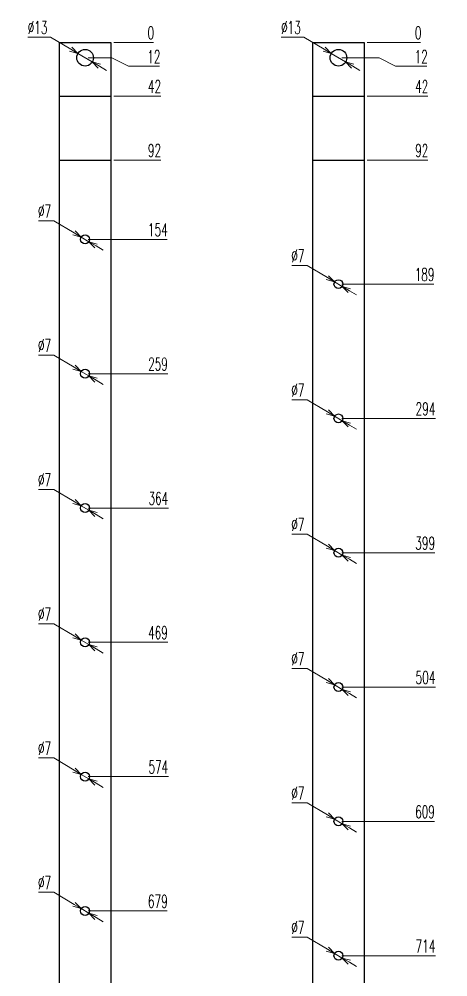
# Model space of a CAD drawing. Header units: millimetres. Extents: x 173893 to 258446, y -176540 to -123824.
# Drawn here: x 192059 to 192394, y -157675 to -156927 of the extents above; entities that cross this region are included whole.
import ezdxf

# ---------------------------------------------------------------- set-up
doc = ezdxf.new("R2010")
doc.units = ezdxf.units.MM
doc.header["$LTSCALE"] = 3
doc.layers.add('@.DM. NÉT CHÍNH', color=7, linetype='Continuous')
doc.styles.add('Ann_w01', font='romans.shx', dxfattribs={"width": 0.6, "bigfont": 'chineset.shx'})
doc.dimstyles.new('Dim 01_SC05', dxfattribs={"dimscale": 5, "dimtxt": 2, "dimasz": 1.3, "dimexe": 0.5, "dimexo": 0.5, "dimgap": 0.5, "dimtad": 1, "dimtoh": 1, "dimdec": 1, "dimzin": 12, "dimdsep": 46, "dimtxsty": 'Ann_w01', "dimblk": 'OPEN30', "dimcen": 1.5, "dimclrd": 6, "dimclre": 6, "dimclrt": 3, "dimadec": 1, "dimazin": 3, "dimtm": 1e-09, "dimtfac": 1, "dimtdec": 1, "dimtmove": 0, "dimatfit": 3, "dimldrblk": 'OPEN30', "dimfxl": 1, "dimtolj": 1, "dimlwd": 20, "dimlwe": 20, "dimarcsym": 0})

# ---------------------------------------------------------------- blocks, each defined once
blk = doc.blocks.new('*D1141')
at = {"layer": '@.DM. NÉT CHÍNH', "color": 6, "linetype": 'Continuous', "lineweight": 20, "transparency": 16777216}
blk.add_line((192132.57, -158061.72), (192179.74, -158061.72), dxfattribs=at)
at = {"layer": 'Defpoints', "color": 0, "linetype": 'Continuous', "transparency": 16777216}
for p in [(192110.07, -156944.72), (192130.07, -158061.72), (192156.96, -158061.72)]:
    blk.add_point(p, dxfattribs=at)
at = {"layer": '@.DM. NÉT CHÍNH', "color": 3, "linetype": 'Continuous', "transparency": 16777216, "insert": (192169.6, -158054.22), "char_height": 10, "attachment_point": 5, "style": 'Ann_w01'}
blk.add_mtext('\\A1;1117', dxfattribs=at)
blk = doc.blocks.new('_Open30')
at = {"color": 0, "linetype": 'ByBlock', "lineweight": -2}
for p, q in [((-1, 0.27), (0, 0)), ((0, 0), (-1, -0.27)), ((0, 0), (-1, 0))]:
    blk.add_line(p, q, dxfattribs=at)
blk = doc.blocks.new('*D1142')
at = {"layer": '@.DM. NÉT CHÍNH', "color": 6, "linetype": 'Continuous', "lineweight": 20, "transparency": 16777216}
blk.add_line((192112.57, -158041.72), (192179.74, -158041.72), dxfattribs=at)
at = {"layer": 'Defpoints', "color": 0, "linetype": 'Continuous', "transparency": 16777216}
for p in [(192110.07, -156944.72), (192110.07, -158041.72), (192156.96, -158041.72)]:
    blk.add_point(p, dxfattribs=at)
at = {"layer": '@.DM. NÉT CHÍNH', "color": 3, "linetype": 'Continuous', "transparency": 16777216, "insert": (192169.6, -158034.22), "char_height": 10, "attachment_point": 5, "style": 'Ann_w01'}
blk.add_mtext('\\A1;1097', dxfattribs=at)
blk = doc.blocks.new('*D1143')
at = {"layer": '@.DM. NÉT CHÍNH', "color": 6, "linetype": 'Continuous', "lineweight": 20, "transparency": 16777216}
blk.add_line((192112.57, -157938.72), (192175.17, -157938.72), dxfattribs=at)
at = {"layer": 'Defpoints', "color": 0, "linetype": 'Continuous', "transparency": 16777216}
for p in [(192110.07, -156944.72), (192110.07, -157938.72), (192156.96, -157938.72)]:
    blk.add_point(p, dxfattribs=at)
at = {"layer": '@.DM. NÉT CHÍNH', "color": 3, "linetype": 'Continuous', "transparency": 16777216, "insert": (192167.31, -157931.22), "char_height": 10, "attachment_point": 5, "style": 'Ann_w01'}
blk.add_mtext('\\A1;994', dxfattribs=at)
blk = doc.blocks.new('*D1144')
at = {"layer": '@.DM. NÉT CHÍNH', "color": 6, "linetype": 'Continuous', "lineweight": 20, "transparency": 16777216}
blk.add_line((192112.57, -157833.72), (192174.6, -157833.72), dxfattribs=at)
at = {"layer": 'Defpoints', "color": 0, "linetype": 'Continuous', "transparency": 16777216}
for p in [(192110.07, -156944.72), (192110.07, -157833.72), (192156.96, -157833.72)]:
    blk.add_point(p, dxfattribs=at)
at = {"layer": '@.DM. NÉT CHÍNH', "color": 3, "linetype": 'Continuous', "transparency": 16777216, "insert": (192167.03, -157826.22), "char_height": 10, "attachment_point": 5, "style": 'Ann_w01'}
blk.add_mtext('\\A1;889', dxfattribs=at)
blk = doc.blocks.new('*D1145')
at = {"layer": '@.DM. NÉT CHÍNH', "color": 6, "linetype": 'Continuous', "lineweight": 20, "transparency": 16777216}
blk.add_line((192112.57, -157728.72), (192175.17, -157728.72), dxfattribs=at)
at = {"layer": 'Defpoints', "color": 0, "linetype": 'Continuous', "transparency": 16777216}
for p in [(192110.07, -156944.72), (192110.07, -157728.72), (192156.96, -157728.72)]:
    blk.add_point(p, dxfattribs=at)
at = {"layer": '@.DM. NÉT CHÍNH', "color": 3, "linetype": 'Continuous', "transparency": 16777216, "insert": (192167.31, -157721.22), "char_height": 10, "attachment_point": 5, "style": 'Ann_w01'}
blk.add_mtext('\\A1;784', dxfattribs=at)
blk = doc.blocks.new('*D1146')
at = {"layer": '@.DM. NÉT CHÍNH', "color": 6, "linetype": 'Continuous', "lineweight": 20, "transparency": 16777216}
blk.add_line((192112.57, -157623.72), (192174.31, -157623.72), dxfattribs=at)
at = {"layer": 'Defpoints', "color": 0, "linetype": 'Continuous', "transparency": 16777216}
for p in [(192110.07, -156944.72), (192110.07, -157623.72), (192156.96, -157623.72)]:
    blk.add_point(p, dxfattribs=at)
at = {"layer": '@.DM. NÉT CHÍNH', "color": 3, "linetype": 'Continuous', "transparency": 16777216, "insert": (192166.88, -157616.22), "char_height": 10, "attachment_point": 5, "style": 'Ann_w01'}
blk.add_mtext('\\A1;679', dxfattribs=at)
blk = doc.blocks.new('*D1147')
at = {"layer": '@.DM. NÉT CHÍNH', "color": 6, "linetype": 'Continuous', "lineweight": 20, "transparency": 16777216}
blk.add_line((192112.57, -157518.72), (192175.17, -157518.72), dxfattribs=at)
at = {"layer": 'Defpoints', "color": 0, "linetype": 'Continuous', "transparency": 16777216}
for p in [(192110.07, -156944.72), (192110.07, -157518.72), (192156.96, -157518.72)]:
    blk.add_point(p, dxfattribs=at)
at = {"layer": '@.DM. NÉT CHÍNH', "color": 3, "linetype": 'Continuous', "transparency": 16777216, "insert": (192167.31, -157511.22), "char_height": 10, "attachment_point": 5, "style": 'Ann_w01'}
blk.add_mtext('\\A1;574', dxfattribs=at)
blk = doc.blocks.new('*D1125')
at = {"layer": '@.DM. NÉT CHÍNH', "color": 6, "linetype": 'Continuous', "lineweight": 20, "transparency": 16777216}
blk.add_line((192112.57, -157413.72), (192174.6, -157413.72), dxfattribs=at)
at = {"layer": 'Defpoints', "color": 0, "linetype": 'Continuous', "transparency": 16777216}
for p in [(192110.07, -156944.72), (192110.07, -157413.72), (192156.96, -157413.72)]:
    blk.add_point(p, dxfattribs=at)
at = {"layer": '@.DM. NÉT CHÍNH', "color": 3, "linetype": 'Continuous', "transparency": 16777216, "insert": (192167.03, -157406.22), "char_height": 10, "attachment_point": 5, "style": 'Ann_w01'}
blk.add_mtext('\\A1;469', dxfattribs=at)
blk = doc.blocks.new('*D1126')
at = {"layer": '@.DM. NÉT CHÍNH', "color": 6, "linetype": 'Continuous', "lineweight": 20, "transparency": 16777216}
blk.add_line((192112.57, -157308.72), (192175.17, -157308.72), dxfattribs=at)
at = {"layer": 'Defpoints', "color": 0, "linetype": 'Continuous', "transparency": 16777216}
for p in [(192110.07, -156944.72), (192110.07, -157308.72), (192156.96, -157308.72)]:
    blk.add_point(p, dxfattribs=at)
at = {"layer": '@.DM. NÉT CHÍNH', "color": 3, "linetype": 'Continuous', "transparency": 16777216, "insert": (192167.31, -157301.22), "char_height": 10, "attachment_point": 5, "style": 'Ann_w01'}
blk.add_mtext('\\A1;364', dxfattribs=at)
blk = doc.blocks.new('*D1127')
at = {"layer": '@.DM. NÉT CHÍNH', "color": 6, "linetype": 'Continuous', "lineweight": 20, "transparency": 16777216}
blk.add_line((192112.57, -157203.72), (192174.6, -157203.72), dxfattribs=at)
at = {"layer": 'Defpoints', "color": 0, "linetype": 'Continuous', "transparency": 16777216}
for p in [(192110.07, -156944.72), (192110.07, -157203.72), (192156.96, -157203.72)]:
    blk.add_point(p, dxfattribs=at)
at = {"layer": '@.DM. NÉT CHÍNH', "color": 3, "linetype": 'Continuous', "transparency": 16777216, "insert": (192167.03, -157196.22), "char_height": 10, "attachment_point": 5, "style": 'Ann_w01'}
blk.add_mtext('\\A1;259', dxfattribs=at)
blk = doc.blocks.new('*D1128')
at = {"layer": '@.DM. NÉT CHÍNH', "color": 6, "linetype": 'Continuous', "lineweight": 20, "transparency": 16777216}
blk.add_line((192112.57, -157098.72), (192174.31, -157098.72), dxfattribs=at)
at = {"layer": 'Defpoints', "color": 0, "linetype": 'Continuous', "transparency": 16777216}
for p in [(192110.07, -156944.72), (192110.07, -157098.72), (192156.96, -157098.72)]:
    blk.add_point(p, dxfattribs=at)
at = {"layer": '@.DM. NÉT CHÍNH', "color": 3, "linetype": 'Continuous', "transparency": 16777216, "insert": (192166.88, -157091.22), "char_height": 10, "attachment_point": 5, "style": 'Ann_w01'}
blk.add_mtext('\\A1;154', dxfattribs=at)
blk = doc.blocks.new('*D1129')
at = {"layer": '@.DM. NÉT CHÍNH', "color": 6, "linetype": 'Continuous', "lineweight": 20, "transparency": 16777216}
blk.add_line((192132.57, -157036.72), (192169.17, -157036.72), dxfattribs=at)
at = {"layer": 'Defpoints', "color": 0, "linetype": 'Continuous', "transparency": 16777216}
for p in [(192110.07, -156944.72), (192130.07, -157036.72), (192156.96, -157036.72)]:
    blk.add_point(p, dxfattribs=at)
at = {"layer": '@.DM. NÉT CHÍNH', "color": 3, "linetype": 'Continuous', "transparency": 16777216, "insert": (192164.31, -157029.22), "char_height": 10, "attachment_point": 5, "style": 'Ann_w01'}
blk.add_mtext('\\A1;92', dxfattribs=at)
blk = doc.blocks.new('*D1130')
at = {"layer": '@.DM. NÉT CHÍNH', "color": 6, "linetype": 'Continuous', "lineweight": 20, "transparency": 16777216}
blk.add_line((192132.57, -156986.72), (192169.17, -156986.72), dxfattribs=at)
at = {"layer": 'Defpoints', "color": 0, "linetype": 'Continuous', "transparency": 16777216}
for p in [(192110.07, -156944.72), (192130.07, -156986.72), (192156.96, -156986.72)]:
    blk.add_point(p, dxfattribs=at)
at = {"layer": '@.DM. NÉT CHÍNH', "color": 3, "linetype": 'Continuous', "transparency": 16777216, "insert": (192164.31, -156979.22), "char_height": 10, "attachment_point": 5, "style": 'Ann_w01'}
blk.add_mtext('\\A1;42', dxfattribs=at)
blk = doc.blocks.new('*D1131')
at = {"layer": '@.DM. NÉT CHÍNH', "color": 6, "linetype": 'Continuous', "lineweight": 20, "transparency": 16777216}
for p, q in [((192112.57, -156956.72), (192130.96, -156956.72)), ((192130.96, -156956.72), (192143.96, -156963.42)), ((192143.96, -156963.42), (192168.31, -156963.42))]:
    blk.add_line(p, q, dxfattribs=at)
at = {"layer": 'Defpoints', "color": 0, "linetype": 'Continuous', "transparency": 16777216}
for p in [(192110.07, -156944.72), (192110.07, -156956.72), (192156.96, -156963.42)]:
    blk.add_point(p, dxfattribs=at)
at = {"layer": '@.DM. NÉT CHÍNH', "color": 3, "linetype": 'Continuous', "transparency": 16777216, "insert": (192163.88, -156955.92), "char_height": 10, "attachment_point": 5, "style": 'Ann_w01'}
blk.add_mtext('\\A1;12', dxfattribs=at)
blk = doc.blocks.new('*D1132')
at = {"layer": '@.DM. NÉT CHÍNH', "color": 6, "linetype": 'Continuous', "lineweight": 20, "transparency": 16777216}
blk.add_line((192132.57, -156944.72), (192163.46, -156944.72), dxfattribs=at)
at = {"layer": 'Defpoints', "color": 0, "linetype": 'Continuous', "transparency": 16777216}
for p in [(192110.07, -156944.72), (192130.07, -156944.72), (192156.96, -156944.72)]:
    blk.add_point(p, dxfattribs=at)
at = {"layer": '@.DM. NÉT CHÍNH', "color": 3, "linetype": 'Continuous', "transparency": 16777216, "insert": (192161.46, -156937.22), "char_height": 10, "attachment_point": 5, "style": 'Ann_w01'}
blk.add_mtext('\\A1;0', dxfattribs=at)
blk = doc.blocks.new('*D1114')
at = {"layer": '@.DM. NÉT CHÍNH', "color": 6, "linetype": 'Continuous', "lineweight": 20, "transparency": 16777216}
blk.add_line((192330.58, -158061.72), (192388.55, -158061.72), dxfattribs=at)
at = {"layer": 'Defpoints', "color": 0, "linetype": 'Continuous', "transparency": 16777216}
for p in [(192308.08, -156944.72), (192328.08, -158061.72), (192365.77, -158061.72)]:
    blk.add_point(p, dxfattribs=at)
at = {"layer": '@.DM. NÉT CHÍNH', "color": 3, "linetype": 'Continuous', "transparency": 16777216, "insert": (192378.41, -158054.22), "char_height": 10, "attachment_point": 5, "style": 'Ann_w01'}
blk.add_mtext('\\A1;1117', dxfattribs=at)
blk = doc.blocks.new('*D1115')
at = {"layer": '@.DM. NÉT CHÍNH', "color": 6, "linetype": 'Continuous', "lineweight": 20, "transparency": 16777216}
blk.add_line((192310.58, -158041.72), (192388.55, -158041.72), dxfattribs=at)
at = {"layer": 'Defpoints', "color": 0, "linetype": 'Continuous', "transparency": 16777216}
for p in [(192308.08, -156944.72), (192308.08, -158041.72), (192365.77, -158041.72)]:
    blk.add_point(p, dxfattribs=at)
at = {"layer": '@.DM. NÉT CHÍNH', "color": 3, "linetype": 'Continuous', "transparency": 16777216, "insert": (192378.41, -158034.22), "char_height": 10, "attachment_point": 5, "style": 'Ann_w01'}
blk.add_mtext('\\A1;1097', dxfattribs=at)
blk = doc.blocks.new('*D1116')
at = {"layer": '@.DM. NÉT CHÍNH', "color": 6, "linetype": 'Continuous', "lineweight": 20, "transparency": 16777216}
blk.add_line((192310.58, -157973.72), (192388.27, -157973.72), dxfattribs=at)
at = {"layer": 'Defpoints', "color": 0, "linetype": 'Continuous', "transparency": 16777216}
for p in [(192308.08, -156944.72), (192308.08, -157973.72), (192365.77, -157973.72)]:
    blk.add_point(p, dxfattribs=at)
at = {"layer": '@.DM. NÉT CHÍNH', "color": 3, "linetype": 'Continuous', "transparency": 16777216, "insert": (192378.27, -157966.22), "char_height": 10, "attachment_point": 5, "style": 'Ann_w01'}
blk.add_mtext('\\A1;1029', dxfattribs=at)
blk = doc.blocks.new('*D1117')
at = {"layer": '@.DM. NÉT CHÍNH', "color": 6, "linetype": 'Continuous', "lineweight": 20, "transparency": 16777216}
blk.add_line((192310.58, -157868.72), (192383.98, -157868.72), dxfattribs=at)
at = {"layer": 'Defpoints', "color": 0, "linetype": 'Continuous', "transparency": 16777216}
for p in [(192308.08, -156944.72), (192308.08, -157868.72), (192365.77, -157868.72)]:
    blk.add_point(p, dxfattribs=at)
at = {"layer": '@.DM. NÉT CHÍNH', "color": 3, "linetype": 'Continuous', "transparency": 16777216, "insert": (192376.12, -157861.22), "char_height": 10, "attachment_point": 5, "style": 'Ann_w01'}
blk.add_mtext('\\A1;924', dxfattribs=at)
blk = doc.blocks.new('*D1118')
at = {"layer": '@.DM. NÉT CHÍNH', "color": 6, "linetype": 'Continuous', "lineweight": 20, "transparency": 16777216}
blk.add_line((192310.58, -157763.72), (192383.41, -157763.72), dxfattribs=at)
at = {"layer": 'Defpoints', "color": 0, "linetype": 'Continuous', "transparency": 16777216}
for p in [(192308.08, -156944.72), (192308.08, -157763.72), (192365.77, -157763.72)]:
    blk.add_point(p, dxfattribs=at)
at = {"layer": '@.DM. NÉT CHÍNH', "color": 3, "linetype": 'Continuous', "transparency": 16777216, "insert": (192375.84, -157756.22), "char_height": 10, "attachment_point": 5, "style": 'Ann_w01'}
blk.add_mtext('\\A1;819', dxfattribs=at)
blk = doc.blocks.new('*D1119')
at = {"layer": '@.DM. NÉT CHÍNH', "color": 6, "linetype": 'Continuous', "lineweight": 20, "transparency": 16777216}
blk.add_line((192310.58, -157658.72), (192383.98, -157658.72), dxfattribs=at)
at = {"layer": 'Defpoints', "color": 0, "linetype": 'Continuous', "transparency": 16777216}
for p in [(192308.08, -156944.72), (192308.08, -157658.72), (192365.77, -157658.72)]:
    blk.add_point(p, dxfattribs=at)
at = {"layer": '@.DM. NÉT CHÍNH', "color": 3, "linetype": 'Continuous', "transparency": 16777216, "insert": (192376.12, -157651.22), "char_height": 10, "attachment_point": 5, "style": 'Ann_w01'}
blk.add_mtext('\\A1;714', dxfattribs=at)
blk = doc.blocks.new('*D1120')
at = {"layer": '@.DM. NÉT CHÍNH', "color": 6, "linetype": 'Continuous', "lineweight": 20, "transparency": 16777216}
blk.add_line((192310.58, -157553.72), (192383.12, -157553.72), dxfattribs=at)
at = {"layer": 'Defpoints', "color": 0, "linetype": 'Continuous', "transparency": 16777216}
for p in [(192308.08, -156944.72), (192308.08, -157553.72), (192365.77, -157553.72)]:
    blk.add_point(p, dxfattribs=at)
at = {"layer": '@.DM. NÉT CHÍNH', "color": 3, "linetype": 'Continuous', "transparency": 16777216, "insert": (192375.7, -157546.22), "char_height": 10, "attachment_point": 5, "style": 'Ann_w01'}
blk.add_mtext('\\A1;609', dxfattribs=at)
blk = doc.blocks.new('*D1155')
at = {"layer": '@.DM. NÉT CHÍNH', "color": 6, "linetype": 'Continuous', "lineweight": 20, "transparency": 16777216}
blk.add_line((192310.58, -157448.72), (192383.98, -157448.72), dxfattribs=at)
at = {"layer": 'Defpoints', "color": 0, "linetype": 'Continuous', "transparency": 16777216}
for p in [(192308.08, -156944.72), (192308.08, -157448.72), (192365.77, -157448.72)]:
    blk.add_point(p, dxfattribs=at)
at = {"layer": '@.DM. NÉT CHÍNH', "color": 3, "linetype": 'Continuous', "transparency": 16777216, "insert": (192376.12, -157441.22), "char_height": 10, "attachment_point": 5, "style": 'Ann_w01'}
blk.add_mtext('\\A1;504', dxfattribs=at)
blk = doc.blocks.new('*D1156')
at = {"layer": '@.DM. NÉT CHÍNH', "color": 6, "linetype": 'Continuous', "lineweight": 20, "transparency": 16777216}
blk.add_line((192310.58, -157343.72), (192383.41, -157343.72), dxfattribs=at)
at = {"layer": 'Defpoints', "color": 0, "linetype": 'Continuous', "transparency": 16777216}
for p in [(192308.08, -156944.72), (192308.08, -157343.72), (192365.77, -157343.72)]:
    blk.add_point(p, dxfattribs=at)
at = {"layer": '@.DM. NÉT CHÍNH', "color": 3, "linetype": 'Continuous', "transparency": 16777216, "insert": (192375.84, -157336.22), "char_height": 10, "attachment_point": 5, "style": 'Ann_w01'}
blk.add_mtext('\\A1;399', dxfattribs=at)
blk = doc.blocks.new('*D1157')
at = {"layer": '@.DM. NÉT CHÍNH', "color": 6, "linetype": 'Continuous', "lineweight": 20, "transparency": 16777216}
blk.add_line((192310.58, -157238.72), (192383.98, -157238.72), dxfattribs=at)
at = {"layer": 'Defpoints', "color": 0, "linetype": 'Continuous', "transparency": 16777216}
for p in [(192308.08, -156944.72), (192308.08, -157238.72), (192365.77, -157238.72)]:
    blk.add_point(p, dxfattribs=at)
at = {"layer": '@.DM. NÉT CHÍNH', "color": 3, "linetype": 'Continuous', "transparency": 16777216, "insert": (192376.12, -157231.22), "char_height": 10, "attachment_point": 5, "style": 'Ann_w01'}
blk.add_mtext('\\A1;294', dxfattribs=at)
blk = doc.blocks.new('*D1158')
at = {"layer": '@.DM. NÉT CHÍNH', "color": 6, "linetype": 'Continuous', "lineweight": 20, "transparency": 16777216}
blk.add_line((192310.58, -157133.72), (192382.55, -157133.72), dxfattribs=at)
at = {"layer": 'Defpoints', "color": 0, "linetype": 'Continuous', "transparency": 16777216}
for p in [(192308.08, -156944.72), (192308.08, -157133.72), (192365.77, -157133.72)]:
    blk.add_point(p, dxfattribs=at)
at = {"layer": '@.DM. NÉT CHÍNH', "color": 3, "linetype": 'Continuous', "transparency": 16777216, "insert": (192375.41, -157126.22), "char_height": 10, "attachment_point": 5, "style": 'Ann_w01'}
blk.add_mtext('\\A1;189', dxfattribs=at)
blk = doc.blocks.new('*D1159')
at = {"layer": '@.DM. NÉT CHÍNH', "color": 6, "linetype": 'Continuous', "lineweight": 20, "transparency": 16777216}
blk.add_line((192330.58, -157036.72), (192377.98, -157036.72), dxfattribs=at)
at = {"layer": 'Defpoints', "color": 0, "linetype": 'Continuous', "transparency": 16777216}
for p in [(192308.08, -156944.72), (192328.08, -157036.72), (192365.77, -157036.72)]:
    blk.add_point(p, dxfattribs=at)
at = {"layer": '@.DM. NÉT CHÍNH', "color": 3, "linetype": 'Continuous', "transparency": 16777216, "insert": (192373.12, -157029.22), "char_height": 10, "attachment_point": 5, "style": 'Ann_w01'}
blk.add_mtext('\\A1;92', dxfattribs=at)
blk = doc.blocks.new('*D1160')
at = {"layer": '@.DM. NÉT CHÍNH', "color": 6, "linetype": 'Continuous', "lineweight": 20, "transparency": 16777216}
blk.add_line((192330.58, -156986.72), (192377.98, -156986.72), dxfattribs=at)
at = {"layer": 'Defpoints', "color": 0, "linetype": 'Continuous', "transparency": 16777216}
for p in [(192308.08, -156944.72), (192328.08, -156986.72), (192365.77, -156986.72)]:
    blk.add_point(p, dxfattribs=at)
at = {"layer": '@.DM. NÉT CHÍNH', "color": 3, "linetype": 'Continuous', "transparency": 16777216, "insert": (192373.12, -156979.22), "char_height": 10, "attachment_point": 5, "style": 'Ann_w01'}
blk.add_mtext('\\A1;42', dxfattribs=at)
blk = doc.blocks.new('*D1161')
at = {"layer": '@.DM. NÉT CHÍNH', "color": 6, "linetype": 'Continuous', "lineweight": 20, "transparency": 16777216}
for p, q in [((192310.58, -156956.72), (192339.77, -156956.72)), ((192339.77, -156956.72), (192352.77, -156963.33)), ((192352.77, -156963.33), (192377.12, -156963.33))]:
    blk.add_line(p, q, dxfattribs=at)
at = {"layer": 'Defpoints', "color": 0, "linetype": 'Continuous', "transparency": 16777216}
for p in [(192308.08, -156944.72), (192308.08, -156956.72), (192365.77, -156963.33)]:
    blk.add_point(p, dxfattribs=at)
at = {"layer": '@.DM. NÉT CHÍNH', "color": 3, "linetype": 'Continuous', "transparency": 16777216, "insert": (192372.7, -156955.83), "char_height": 10, "attachment_point": 5, "style": 'Ann_w01'}
blk.add_mtext('\\A1;12', dxfattribs=at)
blk = doc.blocks.new('*D1148')
at = {"layer": '@.DM. NÉT CHÍNH', "color": 6, "linetype": 'Continuous', "lineweight": 20, "transparency": 16777216}
blk.add_line((192330.58, -156944.72), (192372.27, -156944.72), dxfattribs=at)
at = {"layer": 'Defpoints', "color": 0, "linetype": 'Continuous', "transparency": 16777216}
for p in [(192308.08, -156944.72), (192328.08, -156944.72), (192365.77, -156944.72)]:
    blk.add_point(p, dxfattribs=at)
at = {"layer": '@.DM. NÉT CHÍNH', "color": 3, "linetype": 'Continuous', "transparency": 16777216, "insert": (192370.27, -156937.22), "char_height": 10, "attachment_point": 5, "style": 'Ann_w01'}
blk.add_mtext('\\A1;0', dxfattribs=at)
blk = doc.blocks.new('*D1152')
at = {"layer": '@.DM. NÉT CHÍNH', "color": 6, "linetype": 'Continuous', "lineweight": 20, "transparency": 16777216}
for p, q in [((192271.66, -157644.14), (192283.59, -157644.14)), ((192283.59, -157644.14), (192299.49, -157653.6)), ((192311.09, -157660.51), (192305.07, -157656.93)), ((192316.67, -157663.83), (192322.26, -157667.16))]:
    blk.add_line(p, q, dxfattribs=at)
at = {"layer": 'Defpoints', "color": 0, "linetype": 'Continuous', "transparency": 16777216}
for p in [(192305.07, -157656.93), (192311.09, -157660.51)]:
    blk.add_point(p, dxfattribs=at)
at = {"layer": '@.DM. NÉT CHÍNH', "color": 6, "linetype": 'Continuous', "lineweight": 20, "transparency": 16777216, "xscale": 6.5, "yscale": 6.5, "zscale": 6.5}
for p, rotation in [((192305.07, -157656.93), 329.2399760124297), ((192311.09, -157660.51), 149.2399760124298)]:
    blk.add_blockref('_Open30', p, dxfattribs=dict(at, rotation=rotation))
at = {"layer": '@.DM. NÉT CHÍNH', "color": 3, "linetype": 'Continuous', "transparency": 16777216, "insert": (192276.37, -157636.64), "char_height": 10, "attachment_point": 5, "style": 'Ann_w01'}
blk.add_mtext('\\A1;∅7', dxfattribs=at)
blk = doc.blocks.new('*D1153')
at = {"layer": '@.DM. NÉT CHÍNH', "color": 6, "linetype": 'Continuous', "lineweight": 20, "transparency": 16777216}
for p, q in [((192271.66, -157539.14), (192283.59, -157539.14)), ((192283.59, -157539.14), (192299.49, -157548.6)), ((192311.09, -157555.51), (192305.07, -157551.93)), ((192316.67, -157558.83), (192322.26, -157562.16))]:
    blk.add_line(p, q, dxfattribs=at)
at = {"layer": 'Defpoints', "color": 0, "linetype": 'Continuous', "transparency": 16777216}
for p in [(192305.07, -157551.93), (192311.09, -157555.51)]:
    blk.add_point(p, dxfattribs=at)
at = {"layer": '@.DM. NÉT CHÍNH', "color": 6, "linetype": 'Continuous', "lineweight": 20, "transparency": 16777216, "xscale": 6.5, "yscale": 6.5, "zscale": 6.5}
for p, rotation in [((192305.07, -157551.93), 329.2399760130438), ((192311.09, -157555.51), 149.2399760130438)]:
    blk.add_blockref('_Open30', p, dxfattribs=dict(at, rotation=rotation))
at = {"layer": '@.DM. NÉT CHÍNH', "color": 3, "linetype": 'Continuous', "transparency": 16777216, "insert": (192276.37, -157531.64), "char_height": 10, "attachment_point": 5, "style": 'Ann_w01'}
blk.add_mtext('\\A1;∅7', dxfattribs=at)
blk = doc.blocks.new('*D1154')
at = {"layer": '@.DM. NÉT CHÍNH', "color": 6, "linetype": 'Continuous', "lineweight": 20, "transparency": 16777216}
for p, q in [((192271.66, -157434.14), (192283.59, -157434.14)), ((192283.59, -157434.14), (192299.49, -157443.6)), ((192311.09, -157450.51), (192305.07, -157446.93)), ((192316.67, -157453.83), (192322.26, -157457.16))]:
    blk.add_line(p, q, dxfattribs=at)
at = {"layer": 'Defpoints', "color": 0, "linetype": 'Continuous', "transparency": 16777216}
for p in [(192305.07, -157446.93), (192311.09, -157450.51)]:
    blk.add_point(p, dxfattribs=at)
at = {"layer": '@.DM. NÉT CHÍNH', "color": 6, "linetype": 'Continuous', "lineweight": 20, "transparency": 16777216, "xscale": 6.5, "yscale": 6.5, "zscale": 6.5}
for p, rotation in [((192305.07, -157446.93), 329.2399760123809), ((192311.09, -157450.51), 149.2399760123809)]:
    blk.add_blockref('_Open30', p, dxfattribs=dict(at, rotation=rotation))
at = {"layer": '@.DM. NÉT CHÍNH', "color": 3, "linetype": 'Continuous', "transparency": 16777216, "insert": (192276.37, -157426.64), "char_height": 10, "attachment_point": 5, "style": 'Ann_w01'}
blk.add_mtext('\\A1;∅7', dxfattribs=at)
blk = doc.blocks.new('*D1133')
at = {"layer": '@.DM. NÉT CHÍNH', "color": 6, "linetype": 'Continuous', "lineweight": 20, "transparency": 16777216}
for p, q in [((192271.66, -157329.14), (192283.59, -157329.14)), ((192283.59, -157329.14), (192299.49, -157338.6)), ((192311.09, -157345.51), (192305.07, -157341.93)), ((192316.67, -157348.83), (192322.26, -157352.16))]:
    blk.add_line(p, q, dxfattribs=at)
at = {"layer": 'Defpoints', "color": 0, "linetype": 'Continuous', "transparency": 16777216}
for p in [(192305.07, -157341.93), (192311.09, -157345.51)]:
    blk.add_point(p, dxfattribs=at)
at = {"layer": '@.DM. NÉT CHÍNH', "color": 6, "linetype": 'Continuous', "lineweight": 20, "transparency": 16777216, "xscale": 6.5, "yscale": 6.5, "zscale": 6.5}
for p, rotation in [((192305.07, -157341.93), 329.2399760107531), ((192311.09, -157345.51), 149.2399760107531)]:
    blk.add_blockref('_Open30', p, dxfattribs=dict(at, rotation=rotation))
at = {"layer": '@.DM. NÉT CHÍNH', "color": 3, "linetype": 'Continuous', "transparency": 16777216, "insert": (192276.37, -157321.64), "char_height": 10, "attachment_point": 5, "style": 'Ann_w01'}
blk.add_mtext('\\A1;∅7', dxfattribs=at)
blk = doc.blocks.new('*D1134')
at = {"layer": '@.DM. NÉT CHÍNH', "color": 6, "linetype": 'Continuous', "lineweight": 20, "transparency": 16777216}
for p, q in [((192271.66, -157224.14), (192283.59, -157224.14)), ((192283.59, -157224.14), (192299.49, -157233.6)), ((192311.09, -157240.51), (192305.07, -157236.93)), ((192316.67, -157243.83), (192322.26, -157247.16))]:
    blk.add_line(p, q, dxfattribs=at)
at = {"layer": 'Defpoints', "color": 0, "linetype": 'Continuous', "transparency": 16777216}
for p in [(192305.07, -157236.93), (192311.09, -157240.51)]:
    blk.add_point(p, dxfattribs=at)
at = {"layer": '@.DM. NÉT CHÍNH', "color": 6, "linetype": 'Continuous', "lineweight": 20, "transparency": 16777216, "xscale": 6.5, "yscale": 6.5, "zscale": 6.5}
for p, rotation in [((192305.07, -157236.93), 329.2399760134434), ((192311.09, -157240.51), 149.2399760134433)]:
    blk.add_blockref('_Open30', p, dxfattribs=dict(at, rotation=rotation))
at = {"layer": '@.DM. NÉT CHÍNH', "color": 3, "linetype": 'Continuous', "transparency": 16777216, "insert": (192276.37, -157216.64), "char_height": 10, "attachment_point": 5, "style": 'Ann_w01'}
blk.add_mtext('\\A1;∅7', dxfattribs=at)
blk = doc.blocks.new('*D1135')
at = {"layer": '@.DM. NÉT CHÍNH', "color": 6, "linetype": 'Continuous', "lineweight": 20, "transparency": 16777216}
for p, q in [((192271.66, -157119.14), (192283.59, -157119.14)), ((192283.59, -157119.14), (192299.49, -157128.6)), ((192311.09, -157135.51), (192305.07, -157131.93)), ((192316.67, -157138.83), (192322.26, -157142.16))]:
    blk.add_line(p, q, dxfattribs=at)
at = {"layer": 'Defpoints', "color": 0, "linetype": 'Continuous', "transparency": 16777216}
for p in [(192305.07, -157131.93), (192311.09, -157135.51)]:
    blk.add_point(p, dxfattribs=at)
at = {"layer": '@.DM. NÉT CHÍNH', "color": 6, "linetype": 'Continuous', "lineweight": 20, "transparency": 16777216, "xscale": 6.5, "yscale": 6.5, "zscale": 6.5}
for p, rotation in [((192305.07, -157131.93), 329.2399760130389), ((192311.09, -157135.51), 149.2399760130389)]:
    blk.add_blockref('_Open30', p, dxfattribs=dict(at, rotation=rotation))
at = {"layer": '@.DM. NÉT CHÍNH', "color": 3, "linetype": 'Continuous', "transparency": 16777216, "insert": (192276.37, -157111.64), "char_height": 10, "attachment_point": 5, "style": 'Ann_w01'}
blk.add_mtext('\\A1;∅7', dxfattribs=at)
blk = doc.blocks.new('*D1139')
at = {"layer": '@.DM. NÉT CHÍNH', "color": 6, "linetype": 'Continuous', "lineweight": 20, "transparency": 16777216}
for p, q in [((192073.65, -157609.14), (192085.58, -157609.14)), ((192085.58, -157609.14), (192101.47, -157618.6)), ((192113.07, -157625.51), (192107.06, -157621.93)), ((192118.66, -157628.83), (192124.25, -157632.16))]:
    blk.add_line(p, q, dxfattribs=at)
at = {"layer": 'Defpoints', "color": 0, "linetype": 'Continuous', "transparency": 16777216}
for p in [(192107.06, -157621.93), (192113.07, -157625.51)]:
    blk.add_point(p, dxfattribs=at)
at = {"layer": '@.DM. NÉT CHÍNH', "color": 6, "linetype": 'Continuous', "lineweight": 20, "transparency": 16777216, "xscale": 6.5, "yscale": 6.5, "zscale": 6.5}
for p, rotation in [((192107.06, -157621.93), 329.2399760119814), ((192113.07, -157625.51), 149.2399760119814)]:
    blk.add_blockref('_Open30', p, dxfattribs=dict(at, rotation=rotation))
at = {"layer": '@.DM. NÉT CHÍNH', "color": 3, "linetype": 'Continuous', "transparency": 16777216, "insert": (192078.36, -157601.64), "char_height": 10, "attachment_point": 5, "style": 'Ann_w01'}
blk.add_mtext('\\A1;∅7', dxfattribs=at)
blk = doc.blocks.new('*D1140')
at = {"layer": '@.DM. NÉT CHÍNH', "color": 6, "linetype": 'Continuous', "lineweight": 20, "transparency": 16777216}
for p, q in [((192073.65, -157504.14), (192085.58, -157504.14)), ((192085.58, -157504.14), (192101.47, -157513.6)), ((192113.07, -157520.51), (192107.06, -157516.93)), ((192118.66, -157523.83), (192124.25, -157527.16))]:
    blk.add_line(p, q, dxfattribs=at)
at = {"layer": 'Defpoints', "color": 0, "linetype": 'Continuous', "transparency": 16777216}
for p in [(192107.06, -157516.93), (192113.07, -157520.51)]:
    blk.add_point(p, dxfattribs=at)
at = {"layer": '@.DM. NÉT CHÍNH', "color": 6, "linetype": 'Continuous', "lineweight": 20, "transparency": 16777216, "xscale": 6.5, "yscale": 6.5, "zscale": 6.5}
for p, rotation in [((192107.06, -157516.93), 329.2399760128831), ((192113.07, -157520.51), 149.239976012883)]:
    blk.add_blockref('_Open30', p, dxfattribs=dict(at, rotation=rotation))
at = {"layer": '@.DM. NÉT CHÍNH', "color": 3, "linetype": 'Continuous', "transparency": 16777216, "insert": (192078.36, -157496.64), "char_height": 10, "attachment_point": 5, "style": 'Ann_w01'}
blk.add_mtext('\\A1;∅7', dxfattribs=at)
blk = doc.blocks.new('*D1107')
at = {"layer": '@.DM. NÉT CHÍNH', "color": 6, "linetype": 'Continuous', "lineweight": 20, "transparency": 16777216}
for p, q in [((192073.65, -157399.14), (192085.58, -157399.14)), ((192085.58, -157399.14), (192101.47, -157408.6)), ((192113.07, -157415.51), (192107.06, -157411.93)), ((192118.66, -157418.83), (192124.25, -157422.16))]:
    blk.add_line(p, q, dxfattribs=at)
at = {"layer": 'Defpoints', "color": 0, "linetype": 'Continuous', "transparency": 16777216}
for p in [(192107.06, -157411.93), (192113.07, -157415.51)]:
    blk.add_point(p, dxfattribs=at)
at = {"layer": '@.DM. NÉT CHÍNH', "color": 6, "linetype": 'Continuous', "lineweight": 20, "transparency": 16777216, "xscale": 6.5, "yscale": 6.5, "zscale": 6.5}
for p, rotation in [((192107.06, -157411.93), 329.2399760126245), ((192113.07, -157415.51), 149.2399760126246)]:
    blk.add_blockref('_Open30', p, dxfattribs=dict(at, rotation=rotation))
at = {"layer": '@.DM. NÉT CHÍNH', "color": 3, "linetype": 'Continuous', "transparency": 16777216, "insert": (192078.36, -157391.64), "char_height": 10, "attachment_point": 5, "style": 'Ann_w01'}
blk.add_mtext('\\A1;∅7', dxfattribs=at)
blk = doc.blocks.new('*D1108')
at = {"layer": '@.DM. NÉT CHÍNH', "color": 6, "linetype": 'Continuous', "lineweight": 20, "transparency": 16777216}
for p, q in [((192073.65, -157294.14), (192085.58, -157294.14)), ((192085.58, -157294.14), (192101.47, -157303.6)), ((192113.07, -157310.51), (192107.06, -157306.93)), ((192118.66, -157313.83), (192124.25, -157317.16))]:
    blk.add_line(p, q, dxfattribs=at)
at = {"layer": 'Defpoints', "color": 0, "linetype": 'Continuous', "transparency": 16777216}
for p in [(192107.06, -157306.93), (192113.07, -157310.51)]:
    blk.add_point(p, dxfattribs=at)
at = {"layer": '@.DM. NÉT CHÍNH', "color": 6, "linetype": 'Continuous', "lineweight": 20, "transparency": 16777216, "xscale": 6.5, "yscale": 6.5, "zscale": 6.5}
for p, rotation in [((192107.06, -157306.93), 329.2399760122689), ((192113.07, -157310.51), 149.2399760122689)]:
    blk.add_blockref('_Open30', p, dxfattribs=dict(at, rotation=rotation))
at = {"layer": '@.DM. NÉT CHÍNH', "color": 3, "linetype": 'Continuous', "transparency": 16777216, "insert": (192078.36, -157286.64), "char_height": 10, "attachment_point": 5, "style": 'Ann_w01'}
blk.add_mtext('\\A1;∅7', dxfattribs=at)
blk = doc.blocks.new('*D1109')
at = {"layer": '@.DM. NÉT CHÍNH', "color": 6, "linetype": 'Continuous', "lineweight": 20, "transparency": 16777216}
for p, q in [((192073.65, -157189.14), (192085.58, -157189.14)), ((192085.58, -157189.14), (192101.47, -157198.6)), ((192113.07, -157205.51), (192107.06, -157201.93)), ((192118.66, -157208.83), (192124.25, -157212.16))]:
    blk.add_line(p, q, dxfattribs=at)
at = {"layer": 'Defpoints', "color": 0, "linetype": 'Continuous', "transparency": 16777216}
for p in [(192107.06, -157201.93), (192113.07, -157205.51)]:
    blk.add_point(p, dxfattribs=at)
at = {"layer": '@.DM. NÉT CHÍNH', "color": 6, "linetype": 'Continuous', "lineweight": 20, "transparency": 16777216, "xscale": 6.5, "yscale": 6.5, "zscale": 6.5}
for p, rotation in [((192107.06, -157201.93), 329.2399760142281), ((192113.07, -157205.51), 149.2399760142281)]:
    blk.add_blockref('_Open30', p, dxfattribs=dict(at, rotation=rotation))
at = {"layer": '@.DM. NÉT CHÍNH', "color": 3, "linetype": 'Continuous', "transparency": 16777216, "insert": (192078.36, -157181.64), "char_height": 10, "attachment_point": 5, "style": 'Ann_w01'}
blk.add_mtext('\\A1;∅7', dxfattribs=at)
blk = doc.blocks.new('*D1110')
at = {"layer": '@.DM. NÉT CHÍNH', "color": 6, "linetype": 'Continuous', "lineweight": 20, "transparency": 16777216}
for p, q in [((192073.65, -157084.14), (192085.58, -157084.14)), ((192085.58, -157084.14), (192101.47, -157093.6)), ((192113.07, -157100.51), (192107.06, -157096.93)), ((192118.66, -157103.83), (192124.25, -157107.16))]:
    blk.add_line(p, q, dxfattribs=at)
at = {"layer": 'Defpoints', "color": 0, "linetype": 'Continuous', "transparency": 16777216}
for p in [(192107.06, -157096.93), (192113.07, -157100.51)]:
    blk.add_point(p, dxfattribs=at)
at = {"layer": '@.DM. NÉT CHÍNH', "color": 6, "linetype": 'Continuous', "lineweight": 20, "transparency": 16777216, "xscale": 6.5, "yscale": 6.5, "zscale": 6.5}
for p, rotation in [((192107.06, -157096.93), 329.2399760128781), ((192113.07, -157100.51), 149.2399760128781)]:
    blk.add_blockref('_Open30', p, dxfattribs=dict(at, rotation=rotation))
at = {"layer": '@.DM. NÉT CHÍNH', "color": 3, "linetype": 'Continuous', "transparency": 16777216, "insert": (192078.36, -157076.64), "char_height": 10, "attachment_point": 5, "style": 'Ann_w01'}
blk.add_mtext('\\A1;∅7', dxfattribs=at)
blk = doc.blocks.new('*D1168')
at = {"layer": '@.DM. NÉT CHÍNH', "color": 6, "linetype": 'Continuous', "lineweight": 20, "transparency": 16777216}
for p, q in [((192263.37, -156940.61), (192281.01, -156940.61)), ((192281.01, -156940.61), (192296.91, -156950.07)), ((192313.66, -156960.04), (192302.49, -156953.39)), ((192319.25, -156963.37), (192324.84, -156966.69))]:
    blk.add_line(p, q, dxfattribs=at)
at = {"layer": 'Defpoints', "color": 0, "linetype": 'Continuous', "transparency": 16777216}
for p in [(192302.49, -156953.39), (192313.66, -156960.04)]:
    blk.add_point(p, dxfattribs=at)
at = {"layer": '@.DM. NÉT CHÍNH', "color": 6, "linetype": 'Continuous', "lineweight": 20, "transparency": 16777216, "xscale": 6.5, "yscale": 6.5, "zscale": 6.5}
for p, rotation in [((192302.49, -156953.39), 329.2399760124829), ((192313.66, -156960.04), 149.239976012483)]:
    blk.add_blockref('_Open30', p, dxfattribs=dict(at, rotation=rotation))
at = {"layer": '@.DM. NÉT CHÍNH', "color": 3, "linetype": 'Continuous', "transparency": 16777216, "insert": (192270.94, -156933.11), "char_height": 10, "attachment_point": 5, "style": 'Ann_w01'}
blk.add_mtext('\\A1;∅13', dxfattribs=at)
blk = doc.blocks.new('*D1121')
at = {"layer": '@.DM. NÉT CHÍNH', "color": 6, "linetype": 'Continuous', "lineweight": 20, "transparency": 16777216}
for p, q in [((192065.36, -156940.61), (192083, -156940.61)), ((192083, -156940.61), (192098.9, -156950.07)), ((192115.65, -156960.04), (192104.48, -156953.39)), ((192121.24, -156963.37), (192126.82, -156966.69))]:
    blk.add_line(p, q, dxfattribs=at)
at = {"layer": 'Defpoints', "color": 0, "linetype": 'Continuous', "transparency": 16777216}
for p in [(192104.48, -156953.39), (192115.65, -156960.04)]:
    blk.add_point(p, dxfattribs=at)
at = {"layer": '@.DM. NÉT CHÍNH', "color": 6, "linetype": 'Continuous', "lineweight": 20, "transparency": 16777216, "xscale": 6.5, "yscale": 6.5, "zscale": 6.5}
for p, rotation in [((192104.48, -156953.39), 329.239976012769), ((192115.65, -156960.04), 149.239976012769)]:
    blk.add_blockref('_Open30', p, dxfattribs=dict(at, rotation=rotation))
at = {"layer": '@.DM. NÉT CHÍNH', "color": 3, "linetype": 'Continuous', "transparency": 16777216, "insert": (192072.93, -156933.11), "char_height": 10, "attachment_point": 5, "style": 'Ann_w01'}
blk.add_mtext('\\A1;∅13', dxfattribs=at)

msp = doc.modelspace()

# ---------------------------------------------------------------- linework, layer by layer
at = {"color": 2}
for points in [[(192090.07, -158061.72), (192090.07, -156944.72), (192130.07, -156944.72), (192130.07, -158061.72)], [(192090.07, -158061.72), (192090.07, -156986.72), (192130.07, -156986.72), (192130.07, -158061.72)], [(192090.07, -158061.72), (192090.07, -157036.72), (192130.07, -157036.72), (192130.07, -158061.72)]]:
    msp.add_lwpolyline(points, close=True, dxfattribs=at)
at = {"color": 4}
for points in [[(192288.08, -158061.72), (192288.08, -156944.72), (192328.08, -156944.72), (192328.08, -158061.72)], [(192288.08, -158061.72), (192288.08, -156986.72), (192328.08, -156986.72), (192328.08, -158061.72)], [(192288.08, -158061.72), (192288.08, -157036.72), (192328.08, -157036.72), (192328.08, -158061.72)]]:
    msp.add_lwpolyline(points, close=True, dxfattribs=at)
at = {"color": 2}
for centre, radius in [((192110.07, -156956.72), 6.5), ((192110.07, -157098.72), 3.5), ((192110.07, -157203.72), 3.5), ((192110.07, -157308.72), 3.5), ((192110.07, -157413.72), 3.5), ((192110.07, -157518.72), 3.5), ((192110.07, -157623.72), 3.5)]:
    msp.add_circle(centre, radius, dxfattribs=at)
at = {"color": 4}
for centre, radius in [((192308.08, -156956.72), 6.5), ((192308.08, -157133.72), 3.5), ((192308.08, -157238.72), 3.5), ((192308.08, -157343.72), 3.5), ((192308.08, -157448.72), 3.5), ((192308.08, -157553.72), 3.5), ((192308.08, -157658.72), 3.5)]:
    msp.add_circle(centre, radius, dxfattribs=at)

# ---------------------------------------------------------------- dimensions: what is measured, and where the dimension line sits
at = {"layer": '@.DM. NÉT CHÍNH', "linetype": 'Continuous'}
for p1, p2, picture, middle in [((192115.65, -156960.04), (192104.48, -156953.39), '*D1121', (192072.93, -156940.61)), ((192313.66, -156960.04), (192302.49, -156953.39), '*D1168', (192270.94, -156940.61)), ((192113.07, -157100.51), (192107.06, -157096.93), '*D1110', (192078.36, -157084.14)), ((192311.09, -157135.51), (192305.07, -157131.93), '*D1135', (192276.37, -157119.14)), ((192113.07, -157205.51), (192107.06, -157201.93), '*D1109', (192078.36, -157189.14)), ((192311.09, -157240.51), (192305.07, -157236.93), '*D1134', (192276.37, -157224.14)), ((192113.07, -157310.51), (192107.06, -157306.93), '*D1108', (192078.36, -157294.14)), ((192311.09, -157345.51), (192305.07, -157341.93), '*D1133', (192276.37, -157329.14)), ((192113.07, -157415.51), (192107.06, -157411.93), '*D1107', (192078.36, -157399.14)), ((192311.09, -157450.51), (192305.07, -157446.93), '*D1154', (192276.37, -157434.14)), ((192113.07, -157520.51), (192107.06, -157516.93), '*D1140', (192078.36, -157504.14)), ((192311.09, -157555.51), (192305.07, -157551.93), '*D1153', (192276.37, -157539.14)), ((192113.07, -157625.51), (192107.06, -157621.93), '*D1139', (192078.36, -157609.14)), ((192311.09, -157660.51), (192305.07, -157656.93), '*D1152', (192276.37, -157644.14))]:
    dim = msp.add_diameter_dim_2p(p1=p1, p2=p2, dimstyle='Dim 01_SC05', dxfattribs=at)
    dim.commit()
    dim.dimension.update_dxf_attribs({"geometry": picture, "text_midpoint": middle, "dimtype": 163})
for feature_location, offset, origin, picture, middle in [((192130.06667046, -156944.71890339), (26.88965762, 0), (192110.06667046, -156944.71890339), '*D1132', (192161.45632808, -156937.21890339)), ((192328.07873246, -156944.71890339), (37.68828595, 0), (192308.07873246, -156944.71890339), '*D1148', (192370.26701841, -156937.21890339)), ((192130.07, -158061.72), (26.89, 0), (192110.07, -156944.72), '*D1141', (192169.6, -158054.22)), ((192110.07, -158041.72), (46.89, 0), (192110.07, -156944.72), '*D1142', (192169.6, -158034.22)), ((192110.07, -157938.72), (46.89, 0), (192110.07, -156944.72), '*D1143', (192167.31, -157931.22)), ((192110.07, -157833.72), (46.89, 0), (192110.07, -156944.72), '*D1144', (192167.03, -157826.22)), ((192110.07, -157728.72), (46.89, 0), (192110.07, -156944.72), '*D1145', (192167.31, -157721.22)), ((192110.07, -157623.72), (46.89, 0), (192110.07, -156944.72), '*D1146', (192166.88, -157616.22)), ((192110.07, -157518.72), (46.89, 0), (192110.07, -156944.72), '*D1147', (192167.31, -157511.22)), ((192110.07, -157413.72), (46.89, 0), (192110.07, -156944.72), '*D1125', (192167.03, -157406.22)), ((192110.07, -157308.72), (46.89, 0), (192110.07, -156944.72), '*D1126', (192167.31, -157301.22)), ((192110.07, -157203.72), (46.89, 0), (192110.07, -156944.72), '*D1127', (192167.03, -157196.22)), ((192110.07, -157098.72), (46.89, 0), (192110.07, -156944.72), '*D1128', (192166.88, -157091.22)), ((192130.07, -157036.72), (26.89, 0), (192110.07, -156944.72), '*D1129', (192164.31, -157029.22)), ((192130.07, -156986.72), (26.89, 0), (192110.07, -156944.72), '*D1130', (192164.31, -156979.22)), ((192110.07, -156956.72), (46.89, -6.7), (192110.07, -156944.72), '*D1131', (192163.88, -156955.92)), ((192328.08, -158061.72), (37.69, 0), (192308.08, -156944.72), '*D1114', (192378.41, -158054.22)), ((192308.08, -158041.72), (57.69, 0), (192308.08, -156944.72), '*D1115', (192378.41, -158034.22)), ((192308.08, -157973.72), (57.69, 0), (192308.08, -156944.72), '*D1116', (192378.27, -157966.22)), ((192308.08, -157868.72), (57.69, 0), (192308.08, -156944.72), '*D1117', (192376.12, -157861.22)), ((192308.08, -157763.72), (57.69, 0), (192308.08, -156944.72), '*D1118', (192375.84, -157756.22)), ((192308.08, -157658.72), (57.69, 0), (192308.08, -156944.72), '*D1119', (192376.12, -157651.22)), ((192308.08, -157553.72), (57.69, 0), (192308.08, -156944.72), '*D1120', (192375.7, -157546.22)), ((192308.08, -157448.72), (57.69, 0), (192308.08, -156944.72), '*D1155', (192376.12, -157441.22)), ((192308.08, -157343.72), (57.69, 0), (192308.08, -156944.72), '*D1156', (192375.84, -157336.22)), ((192308.08, -157238.72), (57.69, 0), (192308.08, -156944.72), '*D1157', (192376.12, -157231.22)), ((192308.08, -157133.72), (57.69, 0), (192308.08, -156944.72), '*D1158', (192375.41, -157126.22)), ((192328.08, -157036.72), (37.69, 0), (192308.08, -156944.72), '*D1159', (192373.12, -157029.22)), ((192328.08, -156986.72), (37.69, 0), (192308.08, -156944.72), '*D1160', (192373.12, -156979.22)), ((192308.08, -156956.72), (57.69, -6.61), (192308.08, -156944.72), '*D1161', (192372.7, -156955.83))]:
    dim = msp.add_ordinate_dim(feature_location=feature_location, offset=offset, dtype=0, origin=origin, dimstyle='Dim 01_SC05', dxfattribs=at)
    dim.commit()
    dim.dimension.update_dxf_attribs({"geometry": picture, "text_midpoint": middle})

doc.saveas('drawing.dxf')
